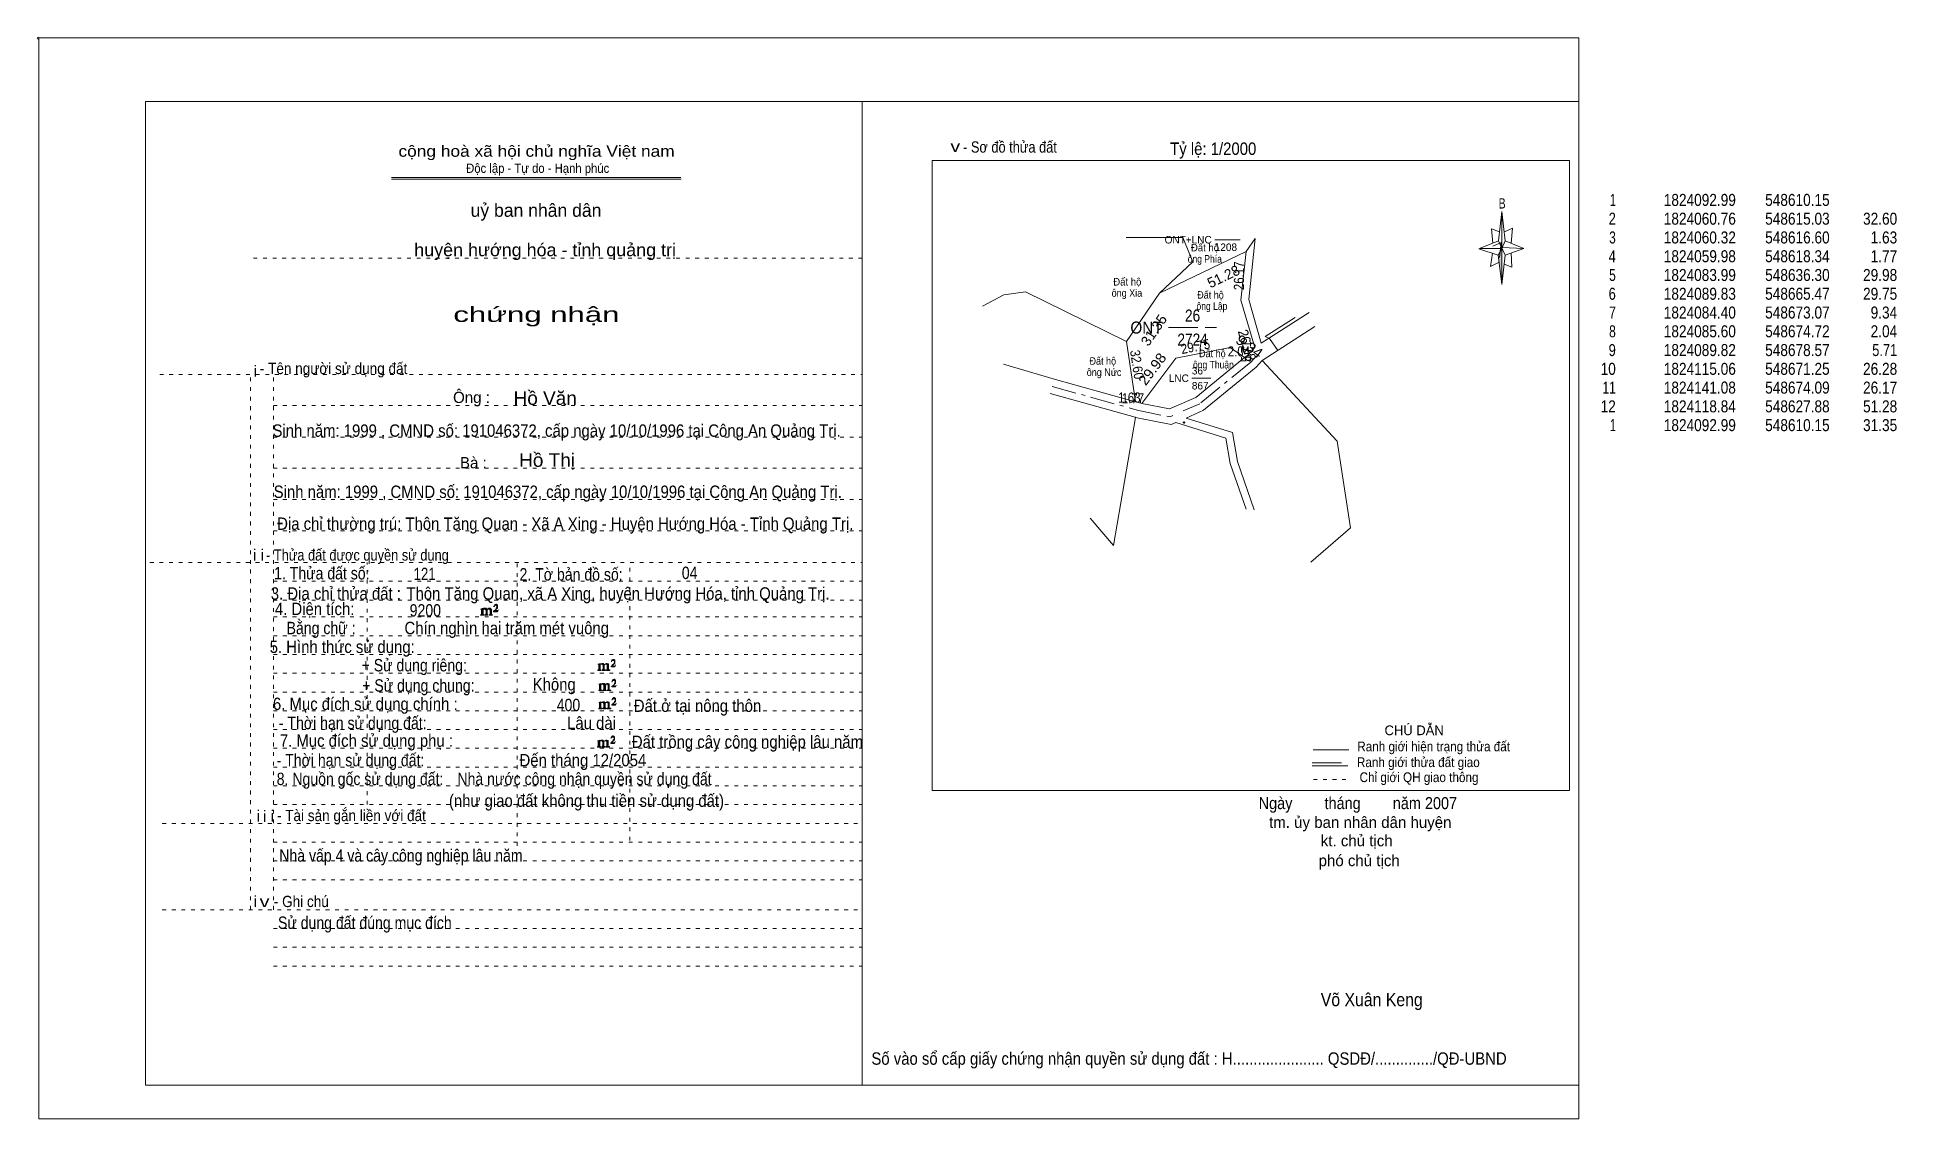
# Model space of a CAD drawing. Header units: centimetres. Extents: x -1.6 to 48, y -3.3 to 25.5.
import ezdxf
from ezdxf.enums import TextEntityAlignment as Align

# ---------------------------------------------------------------- set-up
doc = ezdxf.new("R2010")
doc.units = ezdxf.units.CM
doc.header["$LTSCALE"] = 0.13
for name, pattern in [('DOT_DASHED', [7.7, 5, -1.2, 0.3, -1.2]), ('DOTTED', [1.5, 0.3, -1.2]), ('LONG_DASHED', [7.5, 6, -1.5]), ('MEDIUM_DASHED', [4.5, 3, -1.5])]:
    doc.linetypes.add(name, pattern=pattern)
for name, color, linetype, lineweight in [('1', 7, 'DOTTED', 13), ('10', 7, 'Continuous', 13), ('13', 7, 'Continuous', 13), ('22', 7, 'Continuous', 13), ('33', 7, 'LONG_DASHED', 13), ('4', 7, 'Continuous', 13), ('5', 7, 'Continuous', 13), ('50', 7, 'Continuous', 13)]:
    doc.layers.add(name, color=color, linetype=linetype, lineweight=lineweight)
doc.layers.add('23', color=7, linetype='Continuous')
doc.layers.add('30', color=7, linetype='Continuous')

msp = doc.modelspace()

# ---------------------------------------------------------------- hatches: boundary and pattern name
at = {"layer": '10'}
msp.add_hatch(color=256, dxfattribs=at).paths.add_polyline_path([(28.994, 15.222, 1), (28.994, 15.229, 1)])
at = {"layer": '5'}
msp.add_hatch(color=256, dxfattribs=at).paths.add_polyline_path([(37.46, 19.87), (37.46, 18.91), (37.36, 19.69)])
at = {"layer": '50'}
for points in [[(10.27, 10.13), (10.27, 10.12), (10.27, 10.11), (10.25, 10.11), (10.24, 10.11), (10.24, 10.1), (10.33, 10.1), (10.33, 10.11), (10.32, 10.11), (10.31, 10.11), (10.31, 10.12), (10.31, 10.13), (10.31, 10.24), (10.31, 10.25), (10.32, 10.26), (10.34, 10.26), (10.35, 10.26), (10.36, 10.26), (10.37, 10.25), (10.39, 10.22), (10.39, 10.13), (10.37, 10.12), (10.37, 10.11), (10.36, 10.11), (10.35, 10.11), (10.35, 10.1), (10.44, 10.1), (10.44, 10.11), (10.43, 10.11), (10.42, 10.11), (10.42, 10.12), (10.42, 10.13), (10.42, 10.24), (10.44, 10.26), (10.45, 10.26), (10.46, 10.26), (10.49, 10.26), (10.49, 10.25), (10.5, 10.24), (10.5, 10.22), (10.5, 10.13), (10.5, 10.12), (10.49, 10.11), (10.49, 10.11), (10.47, 10.11), (10.47, 10.1), (10.56, 10.1), (10.56, 10.11), (10.55, 10.11), (10.54, 10.11), (10.53, 10.12), (10.53, 10.13), (10.53, 10.2), (10.53, 10.25), (10.53, 10.26), (10.52, 10.27), (10.5, 10.28), (10.47, 10.28), (10.46, 10.28), (10.44, 10.27), (10.41, 10.25), (10.41, 10.26), (10.4, 10.28), (10.39, 10.28), (10.37, 10.28), (10.35, 10.28), (10.34, 10.28), (10.32, 10.26), (10.31, 10.26), (10.31, 10.25), (10.31, 10.25), (10.31, 10.26), (10.31, 10.28), (10.24, 10.26), (10.24, 10.26), (10.25, 10.26), (10.27, 10.25), (10.27, 10.24), (10.27, 10.23)], [(10.69, 10.19), (10.72, 10.24), (10.72, 10.24), (10.71, 10.22), (10.69, 10.22), (10.68, 10.22), (10.63, 10.22), (10.66, 10.26), (10.67, 10.27), (10.69, 10.28), (10.69, 10.3), (10.69, 10.32), (10.69, 10.34), (10.69, 10.35), (10.69, 10.37), (10.68, 10.38), (10.67, 10.38), (10.66, 10.39), (10.65, 10.39), (10.63, 10.38), (10.63, 10.38), (10.62, 10.37), (10.61, 10.35), (10.59, 10.33), (10.61, 10.33), (10.61, 10.35), (10.62, 10.35), (10.63, 10.36), (10.65, 10.36), (10.66, 10.36), (10.67, 10.35), (10.68, 10.35), (10.68, 10.32), (10.68, 10.3), (10.66, 10.28), (10.66, 10.26), (10.65, 10.25), (10.59, 10.2), (10.59, 10.19)], [(13.39, 8.66), (13.39, 8.65), (13.39, 8.64), (13.38, 8.64), (13.37, 8.64), (13.37, 8.62), (13.45, 8.62), (13.45, 8.64), (13.44, 8.64), (13.43, 8.64), (13.43, 8.65), (13.43, 8.66), (13.43, 8.77), (13.43, 8.78), (13.44, 8.79), (13.47, 8.79), (13.48, 8.79), (13.49, 8.79), (13.5, 8.78), (13.51, 8.74), (13.51, 8.66), (13.5, 8.65), (13.5, 8.64), (13.49, 8.64), (13.48, 8.64), (13.48, 8.62), (13.57, 8.62), (13.57, 8.64), (13.55, 8.64), (13.54, 8.64), (13.54, 8.65), (13.54, 8.66), (13.54, 8.77), (13.57, 8.79), (13.58, 8.79), (13.59, 8.79), (13.61, 8.79), (13.61, 8.78), (13.62, 8.77), (13.62, 8.74), (13.62, 8.66), (13.62, 8.65), (13.61, 8.64), (13.61, 8.64), (13.6, 8.64), (13.6, 8.62), (13.69, 8.62), (13.69, 8.64), (13.67, 8.64), (13.66, 8.64), (13.65, 8.65), (13.65, 8.66), (13.65, 8.73), (13.65, 8.78), (13.65, 8.79), (13.64, 8.8), (13.62, 8.81), (13.6, 8.81), (13.59, 8.81), (13.57, 8.8), (13.53, 8.78), (13.53, 8.79), (13.52, 8.81), (13.51, 8.81), (13.5, 8.81), (13.48, 8.81), (13.47, 8.81), (13.44, 8.79), (13.43, 8.79), (13.43, 8.78), (13.43, 8.78), (13.43, 8.79), (13.43, 8.81), (13.37, 8.79), (13.37, 8.79), (13.38, 8.79), (13.39, 8.78), (13.39, 8.77), (13.39, 8.76)], [(13.82, 8.72), (13.84, 8.77), (13.84, 8.77), (13.83, 8.74), (13.82, 8.74), (13.81, 8.74), (13.75, 8.74), (13.79, 8.79), (13.8, 8.8), (13.82, 8.81), (13.82, 8.83), (13.82, 8.84), (13.82, 8.87), (13.82, 8.88), (13.82, 8.9), (13.81, 8.91), (13.8, 8.91), (13.79, 8.92), (13.77, 8.92), (13.75, 8.91), (13.75, 8.91), (13.74, 8.9), (13.73, 8.88), (13.72, 8.86), (13.73, 8.86), (13.73, 8.88), (13.74, 8.88), (13.75, 8.89), (13.77, 8.89), (13.79, 8.89), (13.8, 8.88), (13.81, 8.88), (13.81, 8.84), (13.81, 8.83), (13.79, 8.81), (13.79, 8.79), (13.77, 8.78), (13.72, 8.73), (13.72, 8.72)], [(13.41, 8.12), (13.41, 8.11), (13.41, 8.1), (13.4, 8.1), (13.39, 8.1), (13.39, 8.09), (13.48, 8.09), (13.48, 8.1), (13.47, 8.1), (13.45, 8.1), (13.45, 8.11), (13.45, 8.12), (13.45, 8.23), (13.45, 8.24), (13.47, 8.26), (13.49, 8.26), (13.5, 8.26), (13.51, 8.26), (13.52, 8.24), (13.53, 8.21), (13.53, 8.12), (13.52, 8.11), (13.52, 8.1), (13.51, 8.1), (13.5, 8.1), (13.5, 8.09), (13.59, 8.09), (13.59, 8.1), (13.58, 8.1), (13.57, 8.1), (13.57, 8.11), (13.57, 8.12), (13.57, 8.23), (13.59, 8.26), (13.6, 8.26), (13.61, 8.26), (13.63, 8.26), (13.63, 8.24), (13.64, 8.23), (13.64, 8.21), (13.64, 8.12), (13.64, 8.11), (13.63, 8.1), (13.63, 8.1), (13.62, 8.1), (13.62, 8.09), (13.71, 8.09), (13.71, 8.1), (13.7, 8.1), (13.69, 8.1), (13.67, 8.11), (13.67, 8.12), (13.67, 8.2), (13.67, 8.24), (13.67, 8.26), (13.66, 8.27), (13.64, 8.28), (13.62, 8.28), (13.61, 8.28), (13.59, 8.27), (13.55, 8.24), (13.55, 8.26), (13.54, 8.28), (13.53, 8.28), (13.52, 8.28), (13.5, 8.28), (13.49, 8.28), (13.47, 8.26), (13.45, 8.26), (13.45, 8.24), (13.45, 8.24), (13.45, 8.26), (13.45, 8.28), (13.39, 8.26), (13.39, 8.26), (13.4, 8.26), (13.41, 8.24), (13.41, 8.23), (13.41, 8.22)], [(13.84, 8.19), (13.86, 8.23), (13.86, 8.23), (13.85, 8.21), (13.84, 8.21), (13.83, 8.21), (13.77, 8.21), (13.81, 8.26), (13.82, 8.27), (13.84, 8.28), (13.84, 8.3), (13.84, 8.31), (13.84, 8.33), (13.84, 8.34), (13.84, 8.37), (13.83, 8.38), (13.82, 8.38), (13.81, 8.39), (13.8, 8.39), (13.77, 8.38), (13.77, 8.38), (13.76, 8.37), (13.75, 8.34), (13.74, 8.32), (13.75, 8.32), (13.75, 8.34), (13.76, 8.34), (13.77, 8.36), (13.8, 8.36), (13.81, 8.36), (13.82, 8.34), (13.83, 8.34), (13.83, 8.31), (13.83, 8.3), (13.81, 8.28), (13.81, 8.26), (13.8, 8.24), (13.74, 8.2), (13.74, 8.19)], [(13.41, 7.64), (13.41, 7.63), (13.41, 7.62), (13.4, 7.62), (13.39, 7.62), (13.39, 7.6), (13.47, 7.6), (13.47, 7.62), (13.46, 7.62), (13.45, 7.62), (13.45, 7.63), (13.45, 7.64), (13.45, 7.75), (13.45, 7.76), (13.46, 7.77), (13.49, 7.77), (13.5, 7.77), (13.51, 7.77), (13.52, 7.76), (13.53, 7.72), (13.53, 7.64), (13.52, 7.63), (13.52, 7.62), (13.51, 7.62), (13.5, 7.62), (13.5, 7.6), (13.59, 7.6), (13.59, 7.62), (13.57, 7.62), (13.56, 7.62), (13.56, 7.63), (13.56, 7.64), (13.56, 7.75), (13.59, 7.77), (13.6, 7.77), (13.61, 7.77), (13.63, 7.77), (13.63, 7.76), (13.64, 7.75), (13.64, 7.72), (13.64, 7.64), (13.64, 7.63), (13.63, 7.62), (13.63, 7.62), (13.62, 7.62), (13.62, 7.6), (13.71, 7.6), (13.71, 7.62), (13.69, 7.62), (13.68, 7.62), (13.67, 7.63), (13.67, 7.64), (13.67, 7.71), (13.67, 7.76), (13.67, 7.77), (13.66, 7.78), (13.64, 7.79), (13.62, 7.79), (13.61, 7.79), (13.59, 7.78), (13.55, 7.76), (13.55, 7.77), (13.54, 7.79), (13.53, 7.79), (13.52, 7.79), (13.5, 7.79), (13.49, 7.79), (13.46, 7.77), (13.45, 7.77), (13.45, 7.76), (13.45, 7.76), (13.45, 7.77), (13.45, 7.79), (13.39, 7.77), (13.39, 7.77), (13.4, 7.77), (13.41, 7.76), (13.41, 7.75), (13.41, 7.74)], [(13.84, 7.7), (13.86, 7.75), (13.86, 7.75), (13.85, 7.72), (13.84, 7.72), (13.83, 7.72), (13.77, 7.72), (13.81, 7.77), (13.82, 7.78), (13.84, 7.79), (13.84, 7.81), (13.84, 7.82), (13.84, 7.85), (13.84, 7.86), (13.84, 7.88), (13.83, 7.89), (13.82, 7.89), (13.81, 7.9), (13.79, 7.9), (13.77, 7.89), (13.77, 7.89), (13.76, 7.88), (13.75, 7.86), (13.74, 7.84), (13.75, 7.84), (13.75, 7.86), (13.76, 7.86), (13.77, 7.87), (13.79, 7.87), (13.81, 7.87), (13.82, 7.86), (13.83, 7.86), (13.83, 7.82), (13.83, 7.81), (13.81, 7.79), (13.81, 7.77), (13.79, 7.76), (13.74, 7.71), (13.74, 7.7)], [(13.38, 6.62), (13.38, 6.61), (13.38, 6.6), (13.37, 6.6), (13.36, 6.6), (13.36, 6.58), (13.44, 6.58), (13.44, 6.6), (13.43, 6.6), (13.42, 6.6), (13.42, 6.61), (13.42, 6.62), (13.42, 6.73), (13.42, 6.74), (13.43, 6.75), (13.46, 6.75), (13.47, 6.75), (13.48, 6.75), (13.49, 6.74), (13.5, 6.7), (13.5, 6.62), (13.49, 6.61), (13.49, 6.6), (13.48, 6.6), (13.47, 6.6), (13.47, 6.58), (13.56, 6.58), (13.56, 6.6), (13.54, 6.6), (13.53, 6.6), (13.53, 6.61), (13.53, 6.62), (13.53, 6.73), (13.56, 6.75), (13.57, 6.75), (13.58, 6.75), (13.6, 6.75), (13.6, 6.74), (13.61, 6.73), (13.61, 6.7), (13.61, 6.62), (13.61, 6.61), (13.6, 6.6), (13.6, 6.6), (13.59, 6.6), (13.59, 6.58), (13.68, 6.58), (13.68, 6.6), (13.66, 6.6), (13.65, 6.6), (13.64, 6.61), (13.64, 6.62), (13.64, 6.69), (13.64, 6.74), (13.64, 6.75), (13.63, 6.76), (13.61, 6.77), (13.59, 6.77), (13.58, 6.77), (13.56, 6.76), (13.52, 6.74), (13.52, 6.75), (13.51, 6.77), (13.5, 6.77), (13.49, 6.77), (13.47, 6.77), (13.46, 6.77), (13.43, 6.75), (13.42, 6.75), (13.42, 6.74), (13.42, 6.74), (13.42, 6.75), (13.42, 6.77), (13.36, 6.75), (13.36, 6.75), (13.37, 6.75), (13.38, 6.74), (13.38, 6.73), (13.38, 6.72)], [(13.81, 6.68), (13.83, 6.73), (13.83, 6.73), (13.82, 6.7), (13.81, 6.7), (13.8, 6.7), (13.74, 6.7), (13.78, 6.75), (13.79, 6.76), (13.81, 6.77), (13.81, 6.79), (13.81, 6.8), (13.81, 6.83), (13.81, 6.84), (13.81, 6.86), (13.8, 6.87), (13.79, 6.87), (13.78, 6.88), (13.76, 6.88), (13.74, 6.87), (13.74, 6.87), (13.73, 6.86), (13.72, 6.84), (13.71, 6.82), (13.72, 6.82), (13.72, 6.84), (13.73, 6.84), (13.74, 6.85), (13.76, 6.85), (13.78, 6.85), (13.79, 6.84), (13.8, 6.84), (13.8, 6.8), (13.8, 6.79), (13.78, 6.77), (13.78, 6.75), (13.76, 6.74), (13.71, 6.69), (13.71, 6.68)]]:
    msp.add_hatch(color=256, dxfattribs=at).paths.add_polyline_path(points)

# ---------------------------------------------------------------- linework, layer by layer
at = {"layer": '1', "linetype": 'Continuous'}
for p, q in [((1.31, -2.42), (1.31, 23.78)), ((1.31, 23.78), (39.51, 23.78)), ((20.41, -2.42), (20.41, 23.78)), ((39.51, -2.42), (39.51, 23.78)), ((7.87, 21.76), (15.58, 21.76)), ((7.87, 21.71), (15.59, 21.71)), ((37.36, 19.69), (36.85, 19.86)), ((1.31, -2.42), (39.51, -2.42))]:
    msp.add_line(p, q, dxfattribs=at)
at = {"layer": '1'}
for p, q in [((4.19, 19.61), (20.41, 19.61)), ((1.69, 16.51), (20.41, 16.51)), ((4.11, 2.25), (4.11, 16.51)), ((4.72, 2.25), (4.72, 16.51)), ((4.72, 15.68), (20.41, 15.68)), ((4.72, 14.84), (20.41, 14.84)), ((4.72, 14.01), (20.41, 14.01)), ((4.72, 13.18), (20.41, 13.18)), ((4.72, 12.34), (20.41, 12.34)), ((1.43, 11.5), (20.41, 11.5)), ((7.22, 5.05), (7.22, 11.5)), ((11.22, 3.95), (11.22, 11.5)), ((14.22, 4.09), (14.22, 11.5)), ((4.72, 11), (20.41, 11)), ((4.72, 10.5), (20.41, 10.5)), ((4.72, 10.05), (20.41, 10.05)), ((4.72, 9.55), (20.41, 9.55)), ((4.72, 9.05), (20.41, 9.05)), ((4.72, 8.55), (20.41, 8.55)), ((4.72, 8.05), (20.41, 8.05)), ((4.72, 7.55), (20.41, 7.55)), ((4.72, 7.05), (20.41, 7.05)), ((4.72, 6.55), (20.41, 6.55)), ((4.72, 6.05), (20.41, 6.05)), ((4.72, 5.55), (20.41, 5.55)), ((4.72, 5.05), (20.41, 5.05)), ((1.76, 4.55), (20.41, 4.55)), ((4.72, 4.05), (20.41, 4.05)), ((4.72, 3.55), (20.41, 3.55)), ((4.72, 3.05), (20.41, 3.05)), ((1.76, 2.25), (20.41, 2.25)), ((4.72, 1.75), (20.41, 1.75)), ((4.72, 1.25), (20.41, 1.25)), ((4.72, 0.75), (20.41, 0.75))]:
    msp.add_line(p, q, dxfattribs=at)
at = {"layer": '1', "linetype": 'Continuous'}
msp.add_lwpolyline([(-1.53, -3.32), (39.51, -3.32), (39.51, 25.48), (-1.53, 25.48)], close=True, dxfattribs=at)
msp.add_lwpolyline([(37.37, 19.49), (37.16, 19.39), (37.21, 19.74)], dxfattribs=at)
at = {"layer": '10'}
for p, q in [((28.98, 15.23), (28.96, 15.23)), ((28.99, 15.25), (28.99, 15.26)), ((28.99, 15.2), (28.99, 15.21)), ((29.02, 15.23), (29.01, 15.23))]:
    msp.add_line(p, q, dxfattribs=at)
for radius in [0.0156, 0.00375]:
    msp.add_circle((28.994, 15.226), radius, dxfattribs=at)
at = {"layer": '13'}
for p, q in [((29.81, 20.1), (30.49, 20.1)), ((29.2, 16.41), (29.71, 16.41))]:
    msp.add_line(p, q, dxfattribs=at)
at = {"layer": '22'}
for p, q in [((30.65, 19.79), (30.89, 20.13)), ((31.05, 17.34), (32.33, 18.16)), ((31.07, 16.88), (32.48, 17.79))]:
    msp.add_line(p, q, dxfattribs=at)
at = {"layer": '22', "linetype": 'MEDIUM_DASHED'}
msp.add_line((31.27, 17.47), (31.49, 17.15), dxfattribs=at)
at = {"layer": '22'}
for points in [[(27.45, 20.16), (28.96, 20.16), (29.23, 19.51), (28.34, 18.68)], [(30.89, 20.13), (30.72, 18.51), (31.05, 17.34)], [(28.34, 18.68), (30.65, 19.79), (30.51, 18.49), (30.88, 17.23)], [(27.46, 17.39), (24.77, 18.71), (24.19, 18.63), (23.62, 18.33)], [(28.34, 18.68), (27.46, 17.39), (27.7, 15.78)], [(31.27, 17.47), (31.15, 17.52), (31.95, 18.03)], [(30.6, 16.96), (30.22, 17.23), (28.77, 16.94), (27.87, 15.74)], [(27.87, 15.74), (28.6, 15.59), (29.31, 15.9), (30.6, 16.96)], [(31.07, 16.88), (30.91, 16.7), (29.51, 15.56), (29.05, 15.35)], [(30.6, 16.96), (30.69, 17.02), (30.88, 17.23)], [(32.37, 11.51), (33.43, 12.42), (33.07, 14.73), (31.07, 16.88)], [(24.18, 16.78), (25.5, 16.39), (27.7, 15.78)], [(25.42, 16), (27.69, 15.37), (27.7, 15.36)], [(27.7, 15.78), (27.78, 15.76), (27.87, 15.74)], [(26.49, 12.68), (27.11, 11.95), (27.7, 15.36)], [(27.7, 15.36), (28.65, 15.18), (28.77, 15.23)], [(30.65, 12.92), (30.22, 14.14), (30.11, 14.81), (28.77, 15.23)], [(30.86, 12.9), (30.42, 14.19), (30.28, 14.96), (29.05, 15.35)]]:
    msp.add_lwpolyline(points, dxfattribs=at)
at = {"layer": '22', "linetype": 'DOT_DASHED'}
for points in [[(30.92, 17.01), (30.77, 16.84), (29.41, 15.73), (28.97, 15.54)], [(25.48, 16.19), (27.74, 15.56), (27.74, 15.56)], [(27.74, 15.56), (28.62, 15.38), (28.69, 15.42)]]:
    msp.add_lwpolyline(points, dxfattribs=at)
at = {"layer": '33'}
msp.add_line((28.58, 17.76), (29.86, 17.76), dxfattribs=at)
at = {"layer": '4'}
for p, q in [((32.43, 6.51), (33.38, 6.51)), ((32.41, 6.08), (33.36, 6.08))]:
    msp.add_line(p, q, dxfattribs=at)
at = {"layer": '4', "linetype": 'LONG_DASHED'}
msp.add_line((32.41, 6.16), (33.36, 6.16), dxfattribs=at)
at = {"layer": '4', "linetype": 'DOTTED'}
msp.add_line((32.44, 5.72), (33.43, 5.72), dxfattribs=at)
at = {"layer": '4'}
msp.add_lwpolyline([(22.28, 22.21), (39.27, 22.21), (39.27, 5.43), (22.28, 5.43)], close=True, dxfattribs=at)
msp.add_circle((-1.55, 25.47), 0.025, dxfattribs=at)
at = {"layer": '5'}
for p, q in [((37.37, 20.07), (37.46, 20.85)), ((37.55, 20.07), (38.05, 19.87)), ((37.55, 19.69), (37.46, 18.91)), ((37.73, 19.37), (37.52, 19.45)), ((37.71, 19.75), (37.73, 19.37))]:
    msp.add_line(p, q, dxfattribs=at)
for points in [[(37.46, 20.85), (37.55, 20.07), (37.46, 19.87)], [(37.46, 19.87), (36.87, 19.87), (37.37, 20.07), (37.55, 19.69), (38.05, 19.87), (37.46, 19.89)], [(37.46, 19.87), (37.46, 18.91), (37.36, 19.69)]]:
    msp.add_lwpolyline(points, close=True, dxfattribs=at)
for points in [[(37.4, 20.31), (37.19, 20.39), (37.22, 20.01)], [(37.53, 20.31), (37.75, 20.41), (37.71, 20.01)], [(37.46, 19.87), (37.37, 20.07), (36.87, 19.87)], [(37.22, 19.93), (37.44, 20.03), (37.4, 19.63)], [(37.46, 19.87), (37.55, 19.69), (38.05, 19.87)]]:
    msp.add_lwpolyline(points, dxfattribs=at)
at = {"layer": '50'}
for points in [[(10.27, 10.13), (10.27, 10.12), (10.27, 10.11), (10.25, 10.11), (10.24, 10.11), (10.24, 10.1), (10.33, 10.1), (10.33, 10.11), (10.32, 10.11), (10.31, 10.11), (10.31, 10.12), (10.31, 10.13), (10.31, 10.24), (10.31, 10.25), (10.32, 10.26), (10.34, 10.26), (10.35, 10.26), (10.36, 10.26), (10.37, 10.25), (10.39, 10.22), (10.39, 10.13), (10.37, 10.12), (10.37, 10.11), (10.36, 10.11), (10.35, 10.11), (10.35, 10.1), (10.44, 10.1), (10.44, 10.11), (10.43, 10.11), (10.42, 10.11), (10.42, 10.12), (10.42, 10.13), (10.42, 10.24), (10.44, 10.26), (10.45, 10.26), (10.46, 10.26), (10.49, 10.26), (10.49, 10.25), (10.5, 10.24), (10.5, 10.22), (10.5, 10.13), (10.5, 10.12), (10.49, 10.11), (10.49, 10.11), (10.47, 10.11), (10.47, 10.1), (10.56, 10.1), (10.56, 10.11), (10.55, 10.11), (10.54, 10.11), (10.53, 10.12), (10.53, 10.13), (10.53, 10.2), (10.53, 10.25), (10.53, 10.26), (10.52, 10.27), (10.5, 10.28), (10.47, 10.28), (10.46, 10.28), (10.44, 10.27), (10.41, 10.25), (10.41, 10.26), (10.4, 10.28), (10.39, 10.28), (10.37, 10.28), (10.35, 10.28), (10.34, 10.28), (10.32, 10.26), (10.31, 10.26), (10.31, 10.25), (10.31, 10.25), (10.31, 10.26), (10.31, 10.28), (10.24, 10.26), (10.24, 10.26), (10.25, 10.26), (10.27, 10.25), (10.27, 10.24), (10.27, 10.23)], [(10.69, 10.19), (10.72, 10.24), (10.72, 10.24), (10.71, 10.22), (10.69, 10.22), (10.68, 10.22), (10.63, 10.22), (10.66, 10.26), (10.67, 10.27), (10.69, 10.28), (10.69, 10.3), (10.69, 10.32), (10.69, 10.34), (10.69, 10.35), (10.69, 10.37), (10.68, 10.38), (10.67, 10.38), (10.66, 10.39), (10.65, 10.39), (10.63, 10.38), (10.63, 10.38), (10.62, 10.37), (10.61, 10.35), (10.59, 10.33), (10.61, 10.33), (10.61, 10.35), (10.62, 10.35), (10.63, 10.36), (10.65, 10.36), (10.66, 10.36), (10.67, 10.35), (10.68, 10.35), (10.68, 10.32), (10.68, 10.3), (10.66, 10.28), (10.66, 10.26), (10.65, 10.25), (10.59, 10.2), (10.59, 10.19)], [(13.39, 8.66), (13.39, 8.65), (13.39, 8.64), (13.38, 8.64), (13.37, 8.64), (13.37, 8.62), (13.45, 8.62), (13.45, 8.64), (13.44, 8.64), (13.43, 8.64), (13.43, 8.65), (13.43, 8.66), (13.43, 8.77), (13.43, 8.78), (13.44, 8.79), (13.47, 8.79), (13.48, 8.79), (13.49, 8.79), (13.5, 8.78), (13.51, 8.74), (13.51, 8.66), (13.5, 8.65), (13.5, 8.64), (13.49, 8.64), (13.48, 8.64), (13.48, 8.62), (13.57, 8.62), (13.57, 8.64), (13.55, 8.64), (13.54, 8.64), (13.54, 8.65), (13.54, 8.66), (13.54, 8.77), (13.57, 8.79), (13.58, 8.79), (13.59, 8.79), (13.61, 8.79), (13.61, 8.78), (13.62, 8.77), (13.62, 8.74), (13.62, 8.66), (13.62, 8.65), (13.61, 8.64), (13.61, 8.64), (13.6, 8.64), (13.6, 8.62), (13.69, 8.62), (13.69, 8.64), (13.67, 8.64), (13.66, 8.64), (13.65, 8.65), (13.65, 8.66), (13.65, 8.73), (13.65, 8.78), (13.65, 8.79), (13.64, 8.8), (13.62, 8.81), (13.6, 8.81), (13.59, 8.81), (13.57, 8.8), (13.53, 8.78), (13.53, 8.79), (13.52, 8.81), (13.51, 8.81), (13.5, 8.81), (13.48, 8.81), (13.47, 8.81), (13.44, 8.79), (13.43, 8.79), (13.43, 8.78), (13.43, 8.78), (13.43, 8.79), (13.43, 8.81), (13.37, 8.79), (13.37, 8.79), (13.38, 8.79), (13.39, 8.78), (13.39, 8.77), (13.39, 8.76)], [(13.82, 8.72), (13.84, 8.77), (13.84, 8.77), (13.83, 8.74), (13.82, 8.74), (13.81, 8.74), (13.75, 8.74), (13.79, 8.79), (13.8, 8.8), (13.82, 8.81), (13.82, 8.83), (13.82, 8.84), (13.82, 8.87), (13.82, 8.88), (13.82, 8.9), (13.81, 8.91), (13.8, 8.91), (13.79, 8.92), (13.77, 8.92), (13.75, 8.91), (13.75, 8.91), (13.74, 8.9), (13.73, 8.88), (13.72, 8.86), (13.73, 8.86), (13.73, 8.88), (13.74, 8.88), (13.75, 8.89), (13.77, 8.89), (13.79, 8.89), (13.8, 8.88), (13.81, 8.88), (13.81, 8.84), (13.81, 8.83), (13.79, 8.81), (13.79, 8.79), (13.77, 8.78), (13.72, 8.73), (13.72, 8.72)], [(13.41, 8.12), (13.41, 8.11), (13.41, 8.1), (13.4, 8.1), (13.39, 8.1), (13.39, 8.09), (13.48, 8.09), (13.48, 8.1), (13.47, 8.1), (13.45, 8.1), (13.45, 8.11), (13.45, 8.12), (13.45, 8.23), (13.45, 8.24), (13.47, 8.26), (13.49, 8.26), (13.5, 8.26), (13.51, 8.26), (13.52, 8.24), (13.53, 8.21), (13.53, 8.12), (13.52, 8.11), (13.52, 8.1), (13.51, 8.1), (13.5, 8.1), (13.5, 8.09), (13.59, 8.09), (13.59, 8.1), (13.58, 8.1), (13.57, 8.1), (13.57, 8.11), (13.57, 8.12), (13.57, 8.23), (13.59, 8.26), (13.6, 8.26), (13.61, 8.26), (13.63, 8.26), (13.63, 8.24), (13.64, 8.23), (13.64, 8.21), (13.64, 8.12), (13.64, 8.11), (13.63, 8.1), (13.63, 8.1), (13.62, 8.1), (13.62, 8.09), (13.71, 8.09), (13.71, 8.1), (13.7, 8.1), (13.69, 8.1), (13.67, 8.11), (13.67, 8.12), (13.67, 8.2), (13.67, 8.24), (13.67, 8.26), (13.66, 8.27), (13.64, 8.28), (13.62, 8.28), (13.61, 8.28), (13.59, 8.27), (13.55, 8.24), (13.55, 8.26), (13.54, 8.28), (13.53, 8.28), (13.52, 8.28), (13.5, 8.28), (13.49, 8.28), (13.47, 8.26), (13.45, 8.26), (13.45, 8.24), (13.45, 8.24), (13.45, 8.26), (13.45, 8.28), (13.39, 8.26), (13.39, 8.26), (13.4, 8.26), (13.41, 8.24), (13.41, 8.23), (13.41, 8.22)], [(13.84, 8.19), (13.86, 8.23), (13.86, 8.23), (13.85, 8.21), (13.84, 8.21), (13.83, 8.21), (13.77, 8.21), (13.81, 8.26), (13.82, 8.27), (13.84, 8.28), (13.84, 8.3), (13.84, 8.31), (13.84, 8.33), (13.84, 8.34), (13.84, 8.37), (13.83, 8.38), (13.82, 8.38), (13.81, 8.39), (13.8, 8.39), (13.77, 8.38), (13.77, 8.38), (13.76, 8.37), (13.75, 8.34), (13.74, 8.32), (13.75, 8.32), (13.75, 8.34), (13.76, 8.34), (13.77, 8.36), (13.8, 8.36), (13.81, 8.36), (13.82, 8.34), (13.83, 8.34), (13.83, 8.31), (13.83, 8.3), (13.81, 8.28), (13.81, 8.26), (13.8, 8.24), (13.74, 8.2), (13.74, 8.19)], [(13.41, 7.64), (13.41, 7.63), (13.41, 7.62), (13.4, 7.62), (13.39, 7.62), (13.39, 7.6), (13.47, 7.6), (13.47, 7.62), (13.46, 7.62), (13.45, 7.62), (13.45, 7.63), (13.45, 7.64), (13.45, 7.75), (13.45, 7.76), (13.46, 7.77), (13.49, 7.77), (13.5, 7.77), (13.51, 7.77), (13.52, 7.76), (13.53, 7.72), (13.53, 7.64), (13.52, 7.63), (13.52, 7.62), (13.51, 7.62), (13.5, 7.62), (13.5, 7.6), (13.59, 7.6), (13.59, 7.62), (13.57, 7.62), (13.56, 7.62), (13.56, 7.63), (13.56, 7.64), (13.56, 7.75), (13.59, 7.77), (13.6, 7.77), (13.61, 7.77), (13.63, 7.77), (13.63, 7.76), (13.64, 7.75), (13.64, 7.72), (13.64, 7.64), (13.64, 7.63), (13.63, 7.62), (13.63, 7.62), (13.62, 7.62), (13.62, 7.6), (13.71, 7.6), (13.71, 7.62), (13.69, 7.62), (13.68, 7.62), (13.67, 7.63), (13.67, 7.64), (13.67, 7.71), (13.67, 7.76), (13.67, 7.77), (13.66, 7.78), (13.64, 7.79), (13.62, 7.79), (13.61, 7.79), (13.59, 7.78), (13.55, 7.76), (13.55, 7.77), (13.54, 7.79), (13.53, 7.79), (13.52, 7.79), (13.5, 7.79), (13.49, 7.79), (13.46, 7.77), (13.45, 7.77), (13.45, 7.76), (13.45, 7.76), (13.45, 7.77), (13.45, 7.79), (13.39, 7.77), (13.39, 7.77), (13.4, 7.77), (13.41, 7.76), (13.41, 7.75), (13.41, 7.74)], [(13.84, 7.7), (13.86, 7.75), (13.86, 7.75), (13.85, 7.72), (13.84, 7.72), (13.83, 7.72), (13.77, 7.72), (13.81, 7.77), (13.82, 7.78), (13.84, 7.79), (13.84, 7.81), (13.84, 7.82), (13.84, 7.85), (13.84, 7.86), (13.84, 7.88), (13.83, 7.89), (13.82, 7.89), (13.81, 7.9), (13.79, 7.9), (13.77, 7.89), (13.77, 7.89), (13.76, 7.88), (13.75, 7.86), (13.74, 7.84), (13.75, 7.84), (13.75, 7.86), (13.76, 7.86), (13.77, 7.87), (13.79, 7.87), (13.81, 7.87), (13.82, 7.86), (13.83, 7.86), (13.83, 7.82), (13.83, 7.81), (13.81, 7.79), (13.81, 7.77), (13.79, 7.76), (13.74, 7.71), (13.74, 7.7)], [(13.38, 6.62), (13.38, 6.61), (13.38, 6.6), (13.37, 6.6), (13.36, 6.6), (13.36, 6.58), (13.44, 6.58), (13.44, 6.6), (13.43, 6.6), (13.42, 6.6), (13.42, 6.61), (13.42, 6.62), (13.42, 6.73), (13.42, 6.74), (13.43, 6.75), (13.46, 6.75), (13.47, 6.75), (13.48, 6.75), (13.49, 6.74), (13.5, 6.7), (13.5, 6.62), (13.49, 6.61), (13.49, 6.6), (13.48, 6.6), (13.47, 6.6), (13.47, 6.58), (13.56, 6.58), (13.56, 6.6), (13.54, 6.6), (13.53, 6.6), (13.53, 6.61), (13.53, 6.62), (13.53, 6.73), (13.56, 6.75), (13.57, 6.75), (13.58, 6.75), (13.6, 6.75), (13.6, 6.74), (13.61, 6.73), (13.61, 6.7), (13.61, 6.62), (13.61, 6.61), (13.6, 6.6), (13.6, 6.6), (13.59, 6.6), (13.59, 6.58), (13.68, 6.58), (13.68, 6.6), (13.66, 6.6), (13.65, 6.6), (13.64, 6.61), (13.64, 6.62), (13.64, 6.69), (13.64, 6.74), (13.64, 6.75), (13.63, 6.76), (13.61, 6.77), (13.59, 6.77), (13.58, 6.77), (13.56, 6.76), (13.52, 6.74), (13.52, 6.75), (13.51, 6.77), (13.5, 6.77), (13.49, 6.77), (13.47, 6.77), (13.46, 6.77), (13.43, 6.75), (13.42, 6.75), (13.42, 6.74), (13.42, 6.74), (13.42, 6.75), (13.42, 6.77), (13.36, 6.75), (13.36, 6.75), (13.37, 6.75), (13.38, 6.74), (13.38, 6.73), (13.38, 6.72)], [(13.81, 6.68), (13.83, 6.73), (13.83, 6.73), (13.82, 6.7), (13.81, 6.7), (13.8, 6.7), (13.74, 6.7), (13.78, 6.75), (13.79, 6.76), (13.81, 6.77), (13.81, 6.79), (13.81, 6.8), (13.81, 6.83), (13.81, 6.84), (13.81, 6.86), (13.8, 6.87), (13.79, 6.87), (13.78, 6.88), (13.76, 6.88), (13.74, 6.87), (13.74, 6.87), (13.73, 6.86), (13.72, 6.84), (13.71, 6.82), (13.72, 6.82), (13.72, 6.84), (13.73, 6.84), (13.74, 6.85), (13.76, 6.85), (13.78, 6.85), (13.79, 6.84), (13.8, 6.84), (13.8, 6.8), (13.8, 6.79), (13.78, 6.77), (13.78, 6.75), (13.76, 6.74), (13.71, 6.69), (13.71, 6.68)]]:
    msp.add_lwpolyline(points, close=True, dxfattribs=at)

# ---------------------------------------------------------------- texts
at = {"layer": '1'}
for s, height, width, p in [('cộng hoà xã hội chủ nghĩa Việt nam', 0.3, 1.15, (11.735, 22.31)), ('v', 0.3, 1.3, (22.895, 22.44)), ('- Sơ đồ thửa đất ', 0.3, 0.85, (24.4, 22.42)), ('Độc lập - Tự do - Hạnh phúc', 0.25, 0.9, (11.765, 21.88)), ('chứng nhận', 0.4, 1.55, (11.73, 17.91)), ('- Tên người sử dụng đất', 0.3, 0.9, (6.325, 16.52)), ('- Thửa đất được quyền sử dụng', 0.3, 0.85, (6.96, 11.55)), ('- Tài sản gắn liền với đất ', 0.3, 0.9, (6.85, 4.61)), ('v', 0.3, 1.3, (4.485, 2.32)), ('- Ghi chú', 0.3, 0.9, (5.465, 2.32))]:
    msp.add_text(s, height=height, dxfattribs=dict(at, width=width)).set_placement(p, align=Align.CENTER)
for s, height, p in [('uỷ ban nhân dân', 0.35, (11.72, 20.71)), ('i', 0.3, (4.235, 16.45)), ('i', 0.3, (4.225, 11.55)), ('i', 0.3, (4.425, 11.55)), ('i', 0.3, (4.315, 4.6)), ('i', 0.3, (4.485, 4.59)), ('i', 0.3, (4.695, 4.6)), ('i', 0.3, (4.235, 2.32))]:
    msp.add_text(s, height=height, dxfattribs=at).set_placement(p, align=Align.CENTER)
at = {"layer": '10', "width": 0.9}
msp.add_text('Võ Xuân Keng', height=0.35, dxfattribs=at).set_placement((33.995, -0.32), align=Align.CENTER)
at = {"layer": '13'}
for s, p in [('ONT+LNC', (29.73, 20)), ('LNC', (29.12, 16.31))]:
    msp.add_text(s, height=0.2, dxfattribs=at).set_placement(p, align=Align.RIGHT)
for s, p in [('1208', (29.81, 19.8)), ('36', (29.2, 16.51)), ('867', (29.2, 16.11))]:
    msp.add_text(s, height=0.2, dxfattribs=at).set_placement(p)
at = {"layer": '22'}
for s, width, p in [('ông Thuận', 0.85, (29.775, 16.67)), ('Đất hộ ', 0.9, (29.78, 16.97))]:
    msp.add_text(s, height=0.2, dxfattribs=dict(at, width=width)).set_placement(p, align=Align.CENTER)
at = {"layer": '23'}
for s, width, p in [('Đất hộ', 0.95, (29.55, 19.79)), ('ông Phía', 0.85, (29.545, 19.49)), ('Đất hộ', 0.95, (27.48, 18.88)), ('ông Xia', 0.9, (27.47, 18.58)), ('ông Lập', 0.85, (29.735, 18.23)), ('Đất hộ ', 0.9, (29.73, 18.53)), ('Đất hộ ', 0.9, (26.86, 16.77)), ('ông Nức', 0.9, (26.86, 16.47))]:
    msp.add_text(s, height=0.2, dxfattribs=dict(at, width=width)).set_placement(p, align=Align.CENTER)
at = {"layer": '30'}
for s, width, p in [('1', 0.65, (40.5, 21)), ('1824092.99', 0.85, (43.7, 21)), ('548610.15', 0.85, (46.2, 21)), ('548610.15', 0.85, (46.2, 21)), ('2', 0.8, (40.5, 20.5)), ('1824060.76', 0.85, (43.7, 20.5)), ('548615.03', 0.85, (46.2, 20.5)), ('32.60', 0.85, (48, 20.5)), ('3', 0.75, (40.5, 20)), ('1824060.32', 0.85, (43.7, 20)), ('548616.60', 0.85, (46.2, 20)), ('1.63', 0.85, (48, 20)), ('4', 0.8, (40.5, 19.5)), ('1824059.98', 0.85, (43.7, 19.5)), ('548618.34', 0.85, (46.2, 19.5)), ('1.77', 0.85, (48, 19.5)), ('5', 0.75, (40.5, 19)), ('1824083.99', 0.85, (43.7, 19)), ('548636.30', 0.85, (46.2, 19)), ('29.98', 0.85, (48, 19)), ('6', 0.8, (40.5, 18.5)), ('1824089.83', 0.85, (43.7, 18.5)), ('548665.47', 0.85, (46.2, 18.5)), ('29.75', 0.85, (48, 18.5)), ('7', 0.75, (40.5, 18)), ('1824084.40', 0.85, (43.7, 18)), ('548673.07', 0.85, (46.2, 18)), ('9.34', 0.85, (48, 18)), ('8', 0.75, (40.5, 17.5)), ('1824085.60', 0.85, (43.7, 17.5)), ('548674.72', 0.85, (46.2, 17.5)), ('2.04', 0.85, (48, 17.5)), ('9', 0.8, (40.5, 17)), ('1824089.82', 0.85, (43.7, 17)), ('548678.57', 0.85, (46.2, 17)), ('5.71', 0.8, (48, 17)), ('10', 0.85, (40.5, 16.5)), ('1824115.06', 0.85, (43.7, 16.5)), ('548671.25', 0.85, (46.2, 16.5)), ('26.28', 0.85, (48, 16.5)), ('11', 0.75, (40.5, 16)), ('1824141.08', 0.85, (43.7, 16)), ('548674.09', 0.85, (46.2, 16)), ('26.17', 0.85, (48, 16)), ('12', 0.85, (40.5, 15.5)), ('1824118.84', 0.85, (43.7, 15.5)), ('548627.88', 0.85, (46.2, 15.5)), ('51.28', 0.85, (48, 15.5)), ('1', 0.65, (40.5, 15)), ('1824092.99', 0.85, (43.7, 15)), ('548610.15', 0.85, (46.2, 15)), ('31.35', 0.85, (48, 15))]:
    msp.add_text(s, height=0.32, dxfattribs=dict(at, width=width)).set_placement(p, align=Align.RIGHT)
for s, rotation, p in [('51.28', 25.701, (30.102, 18.998)), ('31.35', 55.555, (28.3, 17.614))]:
    msp.add_text(s, height=0.27, rotation=rotation, dxfattribs=at).set_placement(p, align=Align.CENTER)
for s, height, rotation, width, p in [('26.17', 0.27, 90, 0.85, (30.59, 19.14)), ('29.75', 0.26, 11.321, 0.9, (29.32, 17.128)), ('9.34', 0.27, 324.455, 1.1, (30.657, 17.147)), ('26.28', 0.27, 286.173, 0.95, (30.54, 17.248)), ('5.71', 0.27, 90, 0.8, (30.78, 17.12)), ('32.60', 0.26, 278.61, 0.9, (27.61, 16.755)), ('29.98', 0.27, 53.203, 1.05, (28.255, 16.574))]:
    msp.add_text(s, height=height, rotation=rotation, dxfattribs=dict(at, width=width)).set_placement(p, align=Align.CENTER)
at = {"layer": '30', "width": 0.85}
for s, p in [('2.04', (30.455, 16.99)), ('1.63', (27.535, 15.76)), ('1.77', (27.63, 15.74))]:
    msp.add_text(s, height=0.27, dxfattribs=at).set_placement(p, align=Align.CENTER)
at = {"layer": '33', "width": 0.95}
msp.add_text('ONT', height=0.32, dxfattribs=at).set_placement((28.42, 17.6), align=Align.RIGHT)
at = {"layer": '33', "width": 0.85}
for s, p in [('26', (29.22, 17.92)), ('2724', (29.22, 17.28))]:
    msp.add_text(s, height=0.32, dxfattribs=at).set_placement(p, align=Align.CENTER)
at = {"layer": '4', "width": 0.9}
for s, height, p in [('Tỷ lệ: 1/2000', 0.33, (29.77, 22.36)), ('Ranh giới hiện trạng thửa đất', 0.2591, (35.645, 6.47)), ('Ranh giới thửa đất giao ', 0.2591, (35.28, 6.05)), ('Chỉ giới QH giao thông', 0.2591, (35.255, 5.65))]:
    msp.add_text(s, height=height, dxfattribs=at).set_placement(p, align=Align.CENTER)
at = {"layer": '4'}
msp.add_text('CHÚ DẪN', height=0.2591, dxfattribs=at).set_placement((35.125, 6.9), align=Align.CENTER)
at = {"layer": '5', "width": 0.75}
msp.add_text('B', height=0.276, dxfattribs=at).set_placement((37.47, 20.93), align=Align.CENTER)
at = {"layer": '50'}
for s, height, width, p in [('  huyện hướng hóa - tỉnh quảng trị', 0.34, 1.05, (11.83, 19.66)), ('Hồ Văn', 0.36, 1.05, (11.965, 15.7)), ('Sinh năm: 1999 , CMND số: 191046372, cấp ngày 10/10/1996 tại Công An Quảng Trị.', 0.33, 0.9, (12.27, 14.85)), ('Hồ Thị', 0.36, 1.05, (12.015, 14.05)), ('Sinh năm: 1999 , CMND số: 191046372, cấp ngày 10/10/1996 tại Công An Quảng Trị.', 0.33, 0.9, (12.3, 13.22)), ('Địa chỉ thường trú: Thôn Tăng Quan - Xã A Xing - Huyện Hướng Hóa - Tỉnh Quảng Trị.', 0.33, 0.9, (12.5, 12.37)), ('1. Thửa đất số:  ', 0.33, 0.85, (6.115, 11.05)), ('121', 0.33, 0.8, (8.75, 11.03)), ('2. Tờ bản đồ số:  ', 0.33, 0.85, (12.76, 11.02)), ('04', 0.33, 0.85, (15.815, 11.06)), ('3. Địa chỉ thửa đất : ', 0.33, 0.9, (6.44, 10.51)), ('4. Diện tích: ', 0.33, 0.9, (5.875, 10.1)), ('Thôn Tăng Quan, xã A Xing, huyện Hướng Hóa, tỉnh Quảng Trị.', 0.33, 0.9, (13.905, 10.51)), ('Bằng chữ :', 0.33, 0.85, (5.99, 9.59)), ('Chín nghìn hai trăm mét vuông', 0.33, 0.9, (10.94, 9.59)), ('9200', 0.33, 0.85, (8.77, 10.06)), ('5. Hình thức sử dụng:', 0.33, 0.9, (6.555, 9.09)), ('+ Sử dụng riêng:', 0.33, 0.85, (8.475, 8.6)), ('Không', 0.33, 0.9, (12.205, 8.09)), ('6. Mục đích sử dụng chính :', 0.33, 0.9, (7.17, 7.57)), ('+ Sử dụng chung:', 0.33, 0.85, (8.585, 8.06)), ('400', 0.33, 0.85, (12.585, 7.54)), ('Đất ở tại nông thôn', 0.33, 0.9, (16.025, 7.52)), ('- Thời hạn sử dụng đất:', 0.33, 0.85, (6.835, 7.06)), ('7. Mục đích sử dụng phụ :', 0.33, 0.9, (7.2, 6.59)), ('Lâu dài', 0.33, 0.9, (13.2, 7.06)), ('Đất trồng cây công nghiệp lâu năm', 0.33, 0.9, (17.355, 6.56)), ('- Thời hạn sử dụng đất:', 0.33, 0.85, (6.775, 6.07)), ('Đến tháng 12/2054', 0.33, 0.9, (12.97, 6.07)), ('8. Nguồn gốc sử dụng đất:', 0.33, 0.85, (7.03, 5.57)), ('Nhà nước công nhận quyền sử dụng đất ', 0.33, 0.85, (13.065, 5.57)), ('(như giao đất không thu tiền sử dụng đất)', 0.33, 0.9, (13.065, 4.99)), ('Ngày        tháng        năm 2007', 0.32, 0.9, (33.625, 4.93)), ('Nhà vấp 4 và cây công nghiệp lâu năm', 0.33, 0.85, (8.12, 3.53)), ('Sử dụng đất đúng mục đích ', 0.33, 0.85, (7.21, 1.74)), ('Số vào sổ cấp giấy chứng nhận quyền sử dụng đất : H...................... QSDĐ/............../QĐ-UBND', 0.33, 0.9, (29.125, -1.88))]:
    msp.add_text(s, height=height, dxfattribs=dict(at, width=width)).set_placement(p, align=Align.CENTER)
for s, p in [('Ông :', (10, 15.75)), ('Bà :', (10.05, 14.01)), ('tm. ủy ban nhân dân huyện ', (33.745, 4.43)), ('kt. chủ tịch', (33.595, 3.94)), ('phó chủ tịch', (33.66, 3.41))]:
    msp.add_text(s, height=0.3, dxfattribs=at).set_placement(p, align=Align.CENTER)

doc.saveas('drawing.dxf')
